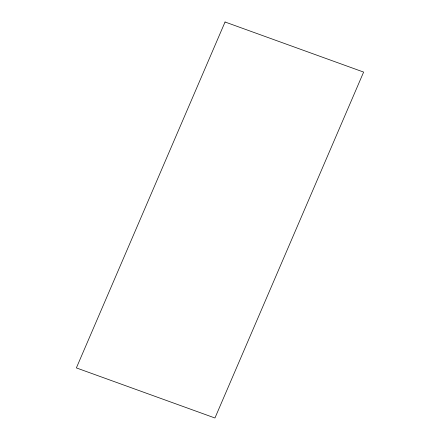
<?xml version="1.0" encoding="UTF-8"?>
<svg xmlns="http://www.w3.org/2000/svg" width="440" height="440" viewBox="0 0 440 440"><rect width="100%" height="100%" fill="white"/><g stroke="black" fill="none" stroke-linecap="round" stroke-linejoin="round"><path stroke-width="0.66" d="M225.055 22L76.373 367.911L214.946 418L363.627 72.088L225.055 22"/></g></svg>
